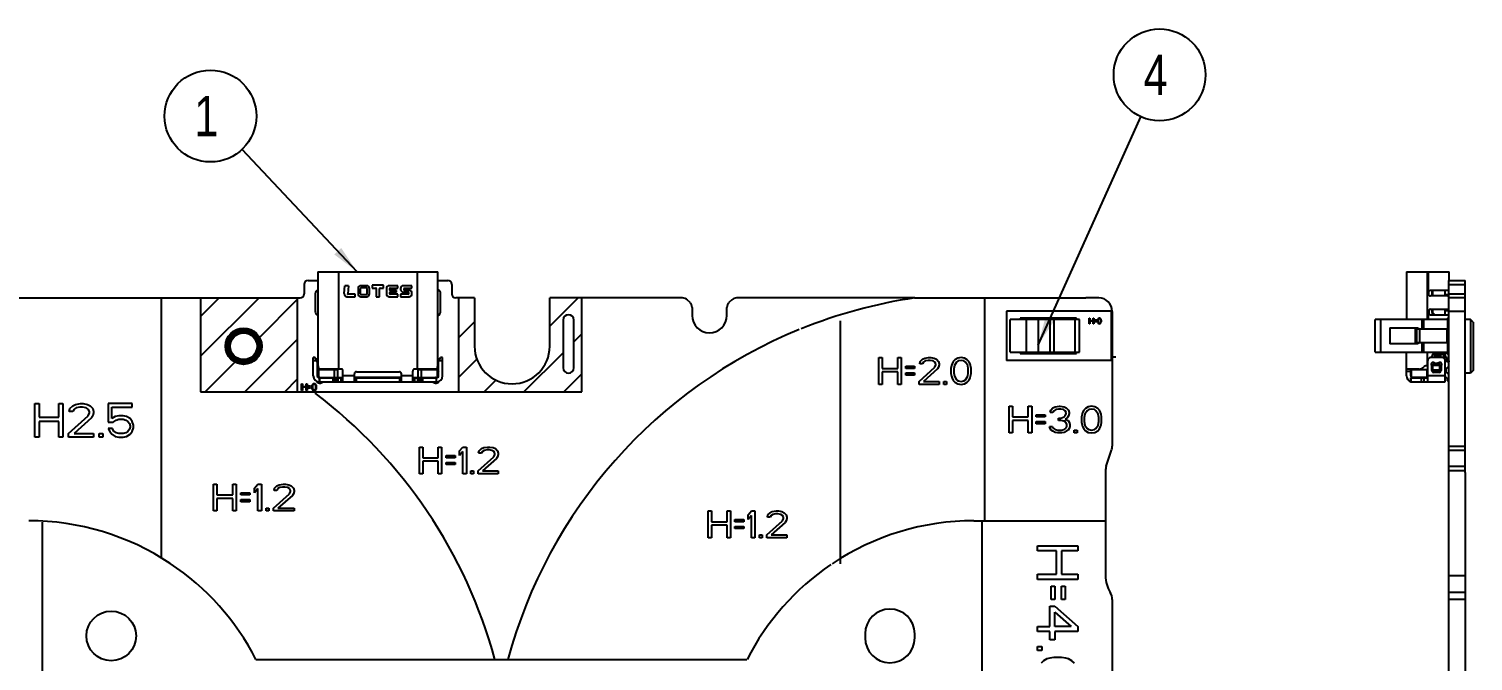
# Model space of a CAD drawing. Header units: millimetres. Extents: x 0 to 420, y 0 to 297.
# Drawn here: x 86.2 to 193.8, y 172.6 to 219.7 of the extents above; entities that cross this region are included whole.
import ezdxf

# ---------------------------------------------------------------- set-up
doc = ezdxf.new("R2010")
doc.units = ezdxf.units.MM
doc.header["$LTSCALE"] = 23.1
doc.layers.get('0').update_dxf_attribs({"linetype": 'CONTINUOUS'})
doc.layers.add('ASSEM_MEM', color=7, linetype='CONTINUOUS')
doc.layers.add('DETAIL', color=7, linetype='CONTINUOUS')
doc.styles.get("Standard").update_dxf_attribs({"font": 'txt', "width": 0.8})
doc.dimstyles.get("Standard").update_dxf_attribs({"dimtxt": 3, "dimasz": 2.1, "dimexe": 2, "dimexo": 1, "dimtad": 1, "dimzin": 0, "dimdsep": 46, "dimtxsty": 'STANDARD', "dimblk": '_FILLED', "dimblk1": '_FILLED', "dimblk2": '_FILLED', "dimcen": 0.09, "dimazin": 0, "dimtol": 1, "dimtp": 0.01, "dimtm": 0.01, "dimtfac": 1, "dimtofl": 0, "dimtmove": 0, "dimatfit": 3, "dimldrblk": '_FILLED', "dimfxl": 1, "dimtolj": 1, "dimtzin": 0, "dimarcsym": 0})

# ---------------------------------------------------------------- blocks, each defined once
blk = doc.blocks.new('_FILLED')
at = {"color": 0, "linetype": 'BYBLOCK'}
blk.add_solid([(0, 0), (-1, 0.167), (-1, -0.167)], dxfattribs=at)
blk = doc.blocks.new('BALLOON_BL6', base_point=(170.47, 216.26))
at = {"layer": 'DETAIL', "color": 2, "linetype": 'CONTINUOUS'}
blk.add_circle((170.47, 216.26), 3.42, dxfattribs=at)
at = {"layer": 'DETAIL', "color": 2, "linetype": 'CONTINUOUS', "insert": (169.27, 217.76), "char_height": 3, "width": 2.4, "attachment_point": 1, "line_spacing_factor": 0.9}
blk.add_mtext('4', dxfattribs=at)
blk = doc.blocks.new('BALLOON_BL7', base_point=(99.77, 213.19))
at = {"color": 2, "linetype": 'CONTINUOUS'}
blk.add_circle((99.77, 213.19), 3.42, dxfattribs=at)
at = {"color": 2, "linetype": 'CONTINUOUS', "insert": (98.57, 214.69), "char_height": 3, "width": 2.4, "attachment_point": 1, "line_spacing_factor": 0.9}
blk.add_mtext('1', dxfattribs=at)

msp = doc.modelspace()

# ---------------------------------------------------------------- linework, layer by layer
at = {"layer": 'ASSEM_MEM', "color": 7, "linetype": 'CONTINUOUS'}
for p, q in [((107.77, 201.59), (107.77, 194.59)), ((107.77, 201.59), (116.71, 201.59)), ((116.71, 194.59), (116.71, 201.59)), ((188.87, 201.59), (188.87, 198.04)), ((188.87, 201.59), (192.03, 201.59)), ((192.03, 200.94), (192.03, 201.59)), ((106.74, 200.64), (106.74, 199.94)), ((107.04, 200.94), (107.77, 200.94)), ((109.73, 199.96), (109.78, 200.55)), ((110.04, 200.55), (109.78, 200.55)), ((110.04, 200.55), (109.99, 199.94)), ((110.76, 200.34), (110.76, 199.94)), ((110.93, 200.34), (110.93, 199.94)), ((111.41, 200.55), (110.97, 200.55)), ((111.41, 200.39), (110.97, 200.39)), ((111.45, 199.94), (111.45, 200.34)), ((111.61, 199.94), (111.61, 200.34)), ((111.82, 200.58), (111.82, 200.37)), ((112.67, 200.58), (111.82, 200.58)), ((111.82, 200.37), (112.09, 200.37)), ((112.12, 200.34), (112.12, 199.73)), ((112.37, 199.73), (112.37, 200.34)), ((112.4, 200.37), (112.67, 200.37)), ((112.67, 200.37), (112.67, 200.58)), ((112.88, 200.34), (112.88, 199.94)), ((113.72, 200.55), (113.08, 200.55)), ((113.13, 200.23), (113.13, 200.34)), ((113.16, 200.37), (113.72, 200.37)), ((113.62, 200.2), (113.16, 200.2)), ((113.62, 200.08), (113.62, 200.2)), ((113.72, 200.37), (113.72, 200.55)), ((113.93, 200.34), (113.93, 200.28)), ((114.78, 200.55), (114.14, 200.55)), ((114.19, 200.23), (114.19, 200.34)), ((114.21, 200.37), (114.78, 200.37)), ((114.57, 200.2), (114.21, 200.2)), ((114.78, 200.37), (114.78, 200.55)), ((116.71, 200.94), (117.44, 200.94)), ((117.74, 200.64), (117.74, 199.94)), ((190.53, 199.83), (190.53, 200.15)), ((192.02, 200.19), (190.65, 200.19)), ((190.78, 199.79), (190.78, 200.19)), ((190.8, 200.19), (190.8, 199.79)), ((191.73, 199.79), (191.73, 200.19)), ((192.02, 121.04), (192.02, 200.94)), ((192.02, 200.94), (193.22, 200.94)), ((193.22, 186.64), (193.22, 200.94)), ((106.24, 199.64), (106.44, 199.64)), ((107.57, 199.94), (107.57, 198.64)), ((109.94, 199.73), (110.56, 199.73)), ((110.56, 199.91), (110.01, 199.91)), ((110.56, 199.73), (110.56, 199.91)), ((110.97, 199.89), (111.41, 199.89)), ((110.97, 199.73), (111.41, 199.73)), ((112.12, 199.73), (112.37, 199.73)), ((113.08, 199.73), (113.72, 199.73)), ((113.13, 199.94), (113.13, 200.05)), ((113.16, 200.08), (113.62, 200.08)), ((113.72, 199.91), (113.16, 199.91)), ((113.72, 199.73), (113.72, 199.91)), ((113.93, 199.91), (113.93, 199.73)), ((114.5, 199.91), (113.93, 199.91)), ((113.93, 199.73), (114.57, 199.73)), ((114.14, 200.08), (114.5, 200.08)), ((114.52, 200.05), (114.52, 199.94)), ((114.78, 199.94), (114.78, 200)), ((116.91, 198.64), (116.91, 199.94)), ((118.24, 199.64), (118.04, 199.64)), ((134.94, 199.64), (127.44, 199.64)), ((135.5, 199.29), (135.29, 199.5)), ((138.6, 199.5), (138.39, 199.29)), ((152.22, 199.64), (138.95, 199.64)), ((165.94, 199.64), (164.97, 199.64)), ((191.84, 199.79), (190.65, 199.79)), ((193.22, 199.64), (192.02, 199.64)), ((135.64, 198.93), (135.64, 198.34)), ((138.24, 198.34), (138.24, 198.93)), ((159.34, 195.59), (159.34, 198.04)), ((164.49, 198.04), (159.34, 198.04)), ((160.34, 198.04), (160.34, 198.14)), ((164.24, 198.14), (160.34, 198.14)), ((164.24, 198.14), (164.24, 198.04)), ((164.49, 195.59), (164.49, 198.04)), ((166.94, 198.64), (166.94, 188.6)), ((186.52, 195.59), (186.52, 198.04)), ((191.92, 198.04), (186.52, 198.04)), ((189.99, 198.04), (189.99, 197.32)), ((190.15, 197.32), (190.15, 198.04)), ((190.5, 198.46), (190.5, 198.72)), ((190.53, 198.75), (190.53, 198.43)), ((190.65, 198.79), (191.84, 198.79)), ((190.65, 198.39), (192.02, 198.39)), ((190.78, 198.56), (190.78, 198.79)), ((190.78, 198.56), (190.8, 198.56)), ((190.8, 198.79), (190.8, 198.56)), ((190.97, 198.39), (190.8, 198.56)), ((190.93, 198.39), (190.93, 198.43)), ((191.73, 198.39), (191.73, 198.79)), ((191.92, 198.14), (191.92, 197.32)), ((192.02, 198.14), (191.92, 198.14)), ((193.62, 198.04), (193.22, 198.04)), ((193.62, 198.04), (193.62, 194.04)), ((193.82, 197.84), (193.62, 198.04)), ((187.62, 197.42), (187.62, 196.22)), ((187.62, 197.42), (189.72, 197.42)), ((189.62, 196.32), (189.62, 197.32)), ((192.02, 197.32), (189.62, 197.32)), ((189.69, 197.42), (189.69, 197.32)), ((189.72, 197.42), (189.72, 197.32)), ((193.82, 197.84), (193.82, 194.24)), ((189.72, 196.22), (187.62, 196.22)), ((189.62, 196.32), (192.02, 196.32)), ((189.69, 196.32), (189.69, 196.22)), ((189.72, 196.32), (189.72, 196.22)), ((189.99, 196.32), (189.99, 195.59)), ((190.15, 195.59), (190.15, 196.32)), ((191.92, 196.32), (191.92, 195.49)), ((107.43, 193.83), (107.43, 195.19)), ((107.58, 195.19), (107.43, 195.19)), ((107.73, 194.89), (107.58, 195.19)), ((107.73, 194.89), (107.73, 193.83)), ((107.77, 194.76), (107.73, 194.76)), ((116.76, 194.76), (116.71, 194.76)), ((116.76, 194.89), (116.91, 195.19)), ((116.76, 193.83), (116.76, 194.89)), ((117.06, 195.19), (116.91, 195.19)), ((117.06, 193.83), (117.06, 195.19)), ((159.34, 195.59), (164.49, 195.59)), ((160.34, 195.59), (160.34, 195.49)), ((160.34, 195.49), (164.24, 195.49)), ((164.24, 195.59), (164.24, 195.49)), ((186.52, 195.59), (191.92, 195.59)), ((188.87, 193.83), (188.87, 195.59)), ((190.44, 193.38), (190.44, 194.99)), ((191.54, 195.19), (190.64, 195.19)), ((190.9, 195.44), (191.53, 195.44)), ((190.91, 195.44), (190.91, 195.36)), ((190.91, 195.36), (191.41, 195.36)), ((191.18, 194.76), (190.98, 194.76)), ((191, 194.79), (191.17, 194.79)), ((191.31, 195.44), (191.31, 195.36)), ((191.41, 195.19), (191.41, 195.44)), ((191.9, 195.21), (191.41, 195.21)), ((191.61, 195.48), (191.61, 195.21)), ((191.66, 195.58), (191.74, 195.53)), ((191.74, 195.53), (191.74, 195.21)), ((191.8, 195.53), (191.74, 195.53)), ((191.74, 193.38), (191.74, 194.99)), ((191.78, 194.96), (192.02, 194.96)), ((191.9, 194.96), (191.9, 195.21)), ((192.02, 194.89), (191.9, 194.89)), ((192.02, 195.49), (191.92, 195.49)), ((107.77, 193.72), (107.77, 194.57)), ((107.82, 193.8), (107.77, 193.84)), ((107.77, 193.74), (107.82, 193.74)), ((107.82, 194.31), (107.82, 193.71)), ((107.82, 194.31), (109.25, 194.31)), ((107.82, 193.71), (109.64, 193.71)), ((107.88, 193.38), (107.88, 193.68)), ((107.88, 193.68), (109.64, 193.68)), ((107.92, 193.7), (107.9, 193.71)), ((109.49, 194.34), (107.91, 194.34)), ((107.94, 193.71), (107.93, 193.7)), ((108.07, 194.31), (108.07, 194.34)), ((108.07, 193.71), (108.07, 193.68)), ((108.1, 194.34), (108.1, 194.31)), ((108.22, 193.68), (108.22, 193.71)), ((109.25, 193.71), (109.25, 194.34)), ((109.25, 193.71), (109.25, 193.68)), ((109.48, 193.71), (109.48, 193.68)), ((109.64, 193.38), (109.64, 194.19)), ((110.49, 193.38), (110.49, 193.99)), ((113.99, 193.71), (110.49, 193.71)), ((110.49, 193.68), (113.99, 193.68)), ((110.64, 194.14), (113.84, 194.14)), ((110.75, 193.71), (110.75, 193.68)), ((110.98, 193.71), (110.98, 193.68)), ((111.25, 193.71), (111.25, 193.68)), ((111.48, 193.71), (111.48, 193.68)), ((111.75, 193.71), (111.75, 193.68)), ((111.98, 193.71), (111.98, 193.68)), ((112.25, 193.71), (112.25, 193.68)), ((112.48, 193.71), (112.48, 193.68)), ((112.75, 193.71), (112.75, 193.68)), ((112.98, 193.71), (112.98, 193.68)), ((113.25, 193.71), (113.25, 193.68)), ((113.48, 193.71), (113.48, 193.68)), ((113.75, 193.71), (113.75, 193.68)), ((113.98, 193.71), (113.98, 193.68)), ((113.99, 193.38), (113.99, 193.99)), ((114.84, 193.38), (114.84, 194.19)), ((114.84, 193.71), (116.67, 193.71)), ((114.84, 193.68), (116.61, 193.68)), ((114.98, 193.71), (114.98, 193.68)), ((116.58, 194.34), (114.99, 194.34)), ((115.24, 193.71), (115.24, 194.34)), ((115.24, 194.31), (116.67, 194.31)), ((116.26, 193.71), (116.26, 193.68)), ((116.39, 194.31), (116.39, 194.34)), ((116.41, 194.34), (116.41, 194.31)), ((116.41, 193.68), (116.41, 193.71)), ((116.56, 193.7), (116.54, 193.71)), ((116.58, 193.71), (116.57, 193.7)), ((116.61, 193.38), (116.61, 193.68)), ((116.67, 193.71), (116.67, 194.31)), ((116.71, 193.84), (116.67, 193.8)), ((116.67, 193.74), (116.71, 193.74)), ((116.71, 193.72), (116.71, 194.57)), ((189.78, 194.34), (188.87, 194.34)), ((189.17, 193.83), (189.17, 194.34)), ((189.19, 193.38), (189.19, 193.68)), ((189.19, 193.68), (190.44, 193.68)), ((189.2, 194.34), (189.2, 194.31)), ((189.2, 194.31), (189.2, 193.71)), ((189.2, 194.31), (190.44, 194.31)), ((190.44, 193.71), (189.2, 193.71)), ((190.74, 194.24), (190.74, 194.53)), ((190.83, 194.61), (190.83, 194.64)), ((190.83, 194.1), (190.83, 194.61)), ((191.29, 194.09), (190.89, 194.09)), ((191.33, 194.64), (191.33, 194.61)), ((191.33, 194.1), (191.33, 194.61)), ((191.44, 194.53), (191.44, 194.24)), ((191.74, 193.84), (191.77, 193.84)), ((191.8, 193.71), (191.74, 193.71)), ((191.77, 193.74), (191.77, 193.84)), ((191.77, 193.74), (191.86, 193.65)), ((193.62, 194.04), (193.22, 194.04)), ((193.82, 194.24), (193.62, 194.04)), ((107.88, 193.38), (116.61, 193.38)), ((189.19, 193.38), (191.74, 193.38)), ((191.9, 193.62), (191.9, 193.46)), ((192.02, 193.46), (191.9, 193.46)), ((166.5, 187.1), (166.89, 188.29)), ((166.44, 186.78), (166.44, 178.94)), ((193.22, 182.64), (193.22, 121.34)), ((166.94, 177.17), (166.94, 121.04)), ((148.53, 174.61), (148.53, 174.31)), ((152.23, 174.31), (152.23, 174.61))]:
    msp.add_line(p, q, dxfattribs=at)
at = {"layer": 'ASSEM_MEM', "color": 9, "linetype": 'CONTINUOUS'}
for p, q in [((109.32, 194.34), (109.32, 201.59)), ((115.16, 201.59), (115.16, 194.34)), ((190.42, 198.04), (190.42, 201.59)), ((190.48, 201.59), (190.48, 200.1)), ((190.78, 200.19), (190.78, 199.79)), ((192.02, 200.64), (193.22, 200.64)), ((190.47, 200.07), (190.53, 200.07)), ((191.73, 199.89), (192.02, 199.89)), ((192.02, 199.94), (193.22, 199.94)), ((160.52, 198.04), (160.52, 195.59)), ((161.42, 198.04), (161.42, 195.59)), ((162.31, 195.59), (162.31, 198.04)), ((162.59, 198.04), (162.59, 195.59)), ((164.19, 195.59), (164.19, 198.04)), ((186.91, 198.04), (186.91, 195.59)), ((190.48, 198.49), (190.48, 198.04)), ((190.78, 198.79), (190.78, 198.39)), ((192.02, 198.69), (191.73, 198.69)), ((193.22, 198.64), (192.02, 198.64)), ((189.52, 196.22), (189.52, 197.42)), ((189.83, 197.32), (189.83, 196.32)), ((191.9, 196.32), (191.9, 197.32)), ((107.43, 194.99), (107.68, 194.99)), ((116.81, 194.99), (117.06, 194.99)), ((190.42, 194.57), (190.42, 195.59)), ((190.95, 195.59), (190.95, 195.44)), ((191.27, 195.44), (191.27, 195.59)), ((192, 194.96), (192, 194.89)), ((107.73, 194.61), (107.77, 194.61)), ((107.77, 194.39), (107.83, 194.39)), ((107.82, 193.89), (107.77, 193.89)), ((107.89, 193.68), (107.89, 193.38)), ((107.92, 193.7), (107.93, 193.7)), ((108.92, 193.38), (108.92, 193.68)), ((109.02, 193.71), (109.02, 194.31)), ((109.06, 193.38), (109.06, 193.68)), ((109.15, 193.68), (109.15, 193.38)), ((109.29, 193.38), (109.29, 193.68)), ((109.49, 193.68), (109.49, 193.38)), ((110.49, 193.83), (109.64, 193.83)), ((110.64, 193.38), (110.64, 193.68)), ((113.84, 193.68), (113.84, 193.38)), ((114.84, 193.83), (113.99, 193.83)), ((114.99, 193.38), (114.99, 193.68)), ((115.2, 193.68), (115.2, 193.38)), ((115.34, 193.38), (115.34, 193.68)), ((115.43, 193.68), (115.43, 193.38)), ((115.47, 194.31), (115.47, 193.71)), ((115.57, 193.68), (115.57, 193.38)), ((116.56, 193.7), (116.57, 193.7)), ((116.6, 193.38), (116.6, 193.68)), ((116.66, 194.39), (116.71, 194.39)), ((116.71, 193.89), (116.67, 193.89)), ((116.71, 194.61), (116.76, 194.61)), ((188.87, 194.19), (189.17, 194.19)), ((189.19, 193.68), (189.19, 193.38)), ((189.97, 193.38), (189.97, 193.68)), ((190.15, 193.68), (190.15, 193.38)), ((190.4, 193.71), (190.4, 194.31)), ((191.74, 193.83), (190.44, 193.83)), ((191.33, 194.6), (190.83, 194.6)), ((190.83, 194.28), (191.33, 194.28)), ((191.33, 194.2), (190.83, 194.2)), ((192.02, 188.6), (193.22, 188.6)), ((192.02, 188.29), (193.22, 188.29)), ((192.02, 187.1), (193.22, 187.1)), ((192.02, 186.78), (193.22, 186.78)), ((193.22, 178.94), (192.02, 178.94)), ((193.22, 177.69), (192.02, 177.69)), ((193.22, 177.17), (192.02, 177.17))]:
    msp.add_line(p, q, dxfattribs=at)
at = {"layer": 'ASSEM_MEM', "color": 4, "linetype": 'CONTINUOUS'}
for p, q in [((66.76, 199.64), (106.24, 199.64)), ((96.12, 180.27), (96.12, 199.64)), ((99.04, 199.64), (99.04, 192.64)), ((106.24, 199.64), (106.24, 192.64)), ((118.24, 199.64), (118.24, 192.64)), ((119.44, 199.64), (118.24, 199.64)), ((119.44, 199.64), (119.44, 196.04)), ((125.04, 196.04), (125.04, 199.64)), ((127.44, 199.64), (125.04, 199.64)), ((127.44, 192.64), (127.44, 199.64)), ((152.22, 199.64), (164.97, 199.64)), ((157.45, 183.02), (157.45, 199.64)), ((126.04, 197.99), (126.04, 194.44)), ((126.84, 194.44), (126.84, 197.99)), ((159.07, 198.65), (159.07, 194.99)), ((166.87, 198.65), (159.07, 198.65)), ((160.07, 198.14), (160.07, 198.04)), ((160.34, 198.14), (160.07, 198.14)), ((164.27, 198.14), (164.24, 198.14)), ((164.27, 198.04), (164.27, 198.14)), ((166.87, 198.65), (166.87, 194.99)), ((146.68, 197.93), (146.68, 179.84)), ((149.56, 193.2), (149.56, 195.2)), ((149.56, 195.2), (149.81, 195.2)), ((149.81, 195.2), (149.81, 194.39)), ((150.97, 194.39), (150.97, 195.2)), ((150.97, 195.2), (151.22, 195.2)), ((151.22, 195.2), (151.22, 193.2)), ((152.6, 194.73), (152.64, 194.9)), ((152.81, 194.73), (152.6, 194.73)), ((152.64, 194.9), (152.81, 195.07)), ((152.81, 195.07), (152.97, 195.16)), ((152.89, 194.86), (152.81, 194.73)), ((153.01, 194.95), (152.89, 194.86)), ((152.97, 195.16), (153.26, 195.2)), ((153.22, 194.99), (153.01, 194.95)), ((153.39, 194.99), (153.22, 194.99)), ((153.26, 195.2), (153.43, 195.2)), ((153.6, 194.95), (153.39, 194.99)), ((153.43, 195.2), (153.68, 195.16)), ((153.72, 194.86), (153.6, 194.95)), ((153.68, 195.16), (153.85, 195.07)), ((153.81, 194.73), (153.72, 194.86)), ((153.81, 194.65), (153.81, 194.73)), ((153.85, 195.07), (154.01, 194.9)), ((154.01, 194.9), (154.06, 194.73)), ((154.06, 194.73), (154.06, 194.65)), ((155.01, 194.73), (154.97, 194.61)), ((155.1, 194.9), (155.01, 194.73)), ((155.22, 195.03), (155.1, 194.9)), ((155.35, 194.86), (155.18, 194.61)), ((155.43, 195.16), (155.22, 195.03)), ((155.47, 194.95), (155.35, 194.86)), ((155.68, 195.2), (155.43, 195.16)), ((155.68, 194.99), (155.47, 194.95)), ((155.93, 195.16), (155.68, 195.2)), ((155.89, 194.95), (155.68, 194.99)), ((156.01, 194.86), (155.89, 194.95)), ((156.14, 195.03), (155.93, 195.16)), ((156.18, 194.61), (156.01, 194.86)), ((156.26, 194.9), (156.14, 195.03)), ((156.35, 194.73), (156.26, 194.9)), ((156.39, 194.61), (156.35, 194.73)), ((166.87, 194.99), (159.07, 194.99)), ((160.07, 195.59), (160.07, 195.49)), ((160.07, 195.49), (160.34, 195.49)), ((164.24, 195.49), (164.27, 195.49)), ((164.27, 195.49), (164.27, 195.59)), ((166.94, 195.24), (167.2, 195.24)), ((149.81, 194.39), (150.97, 194.39)), ((149.81, 194.14), (149.81, 193.2)), ((150.97, 194.14), (149.81, 194.14)), ((150.97, 193.2), (150.97, 194.14)), ((151.56, 194.39), (151.56, 194.56)), ((151.56, 194.56), (152.22, 194.56)), ((152.22, 194.39), (151.56, 194.39)), ((151.56, 193.88), (151.56, 194.05)), ((151.56, 194.05), (152.22, 194.05)), ((152.22, 193.88), (151.56, 193.88)), ((152.22, 194.56), (152.22, 194.39)), ((152.22, 194.05), (152.22, 193.88)), ((152.56, 193.41), (153.72, 194.48)), ((153.93, 194.35), (152.89, 193.41)), ((153.72, 194.48), (153.81, 194.65)), ((154.01, 194.48), (153.93, 194.35)), ((154.06, 194.65), (154.01, 194.48)), ((154.97, 194.61), (154.93, 194.39)), ((154.93, 194.39), (154.93, 194.01)), ((154.93, 194.01), (154.97, 193.8)), ((154.97, 193.8), (155.01, 193.67)), ((155.01, 193.67), (155.1, 193.5)), ((155.18, 194.61), (155.14, 194.35)), ((155.14, 194.35), (155.14, 194.05)), ((155.14, 194.05), (155.18, 193.8)), ((155.18, 193.8), (155.35, 193.54)), ((156.01, 193.54), (156.18, 193.8)), ((156.22, 194.35), (156.18, 194.61)), ((156.18, 193.8), (156.22, 194.05)), ((156.22, 194.05), (156.22, 194.35)), ((156.26, 193.5), (156.35, 193.67)), ((156.35, 193.67), (156.39, 193.8)), ((156.43, 194.39), (156.39, 194.61)), ((156.39, 193.8), (156.43, 194.01)), ((156.43, 194.01), (156.43, 194.39)), ((99.04, 192.64), (127.44, 192.64)), ((106.56, 192.74), (106.56, 193.24)), ((106.56, 193.24), (106.62, 193.24)), ((106.62, 192.74), (106.56, 192.74)), ((106.62, 193.24), (106.62, 193.04)), ((106.62, 193.04), (106.91, 193.04)), ((106.62, 192.98), (106.62, 192.74)), ((106.91, 192.98), (106.62, 192.98)), ((106.91, 193.04), (106.91, 193.24)), ((106.91, 193.24), (106.97, 193.24)), ((106.91, 192.74), (106.91, 192.98)), ((106.97, 192.74), (106.91, 192.74)), ((106.97, 193.24), (106.97, 192.74)), ((107.06, 193.04), (107.06, 193.09)), ((107.06, 193.09), (107.22, 193.09)), ((107.22, 193.04), (107.06, 193.04)), ((107.06, 192.92), (107.06, 192.96)), ((107.06, 192.96), (107.22, 192.96)), ((107.22, 192.92), (107.06, 192.92)), ((107.22, 193.09), (107.22, 193.04)), ((107.22, 192.96), (107.22, 192.92)), ((107.32, 193.1), (107.31, 193.04)), ((107.31, 193.04), (107.31, 192.95)), ((107.31, 192.95), (107.32, 192.89)), ((107.33, 193.13), (107.32, 193.1)), ((107.32, 192.89), (107.33, 192.86)), ((107.35, 193.17), (107.33, 193.13)), ((107.33, 192.86), (107.35, 192.82)), ((107.38, 193.2), (107.35, 193.17)), ((107.35, 192.82), (107.38, 192.79)), ((107.37, 193.1), (107.36, 193.03)), ((107.36, 193.03), (107.36, 192.96)), ((107.36, 192.96), (107.37, 192.89)), ((107.41, 193.16), (107.37, 193.1)), ((107.37, 192.89), (107.41, 192.83)), ((107.43, 193.23), (107.38, 193.2)), ((107.38, 192.79), (107.43, 192.76)), ((107.44, 193.18), (107.41, 193.16)), ((107.41, 192.83), (107.44, 192.81)), ((107.49, 193.24), (107.43, 193.23)), ((107.43, 192.76), (107.49, 192.74)), ((107.49, 193.19), (107.44, 193.18)), ((107.44, 192.81), (107.49, 192.8)), ((107.56, 193.23), (107.49, 193.24)), ((107.54, 193.18), (107.49, 193.19)), ((107.49, 192.8), (107.54, 192.81)), ((107.49, 192.74), (107.56, 192.76)), ((107.58, 193.16), (107.54, 193.18)), ((107.54, 192.81), (107.58, 192.83)), ((107.61, 193.2), (107.56, 193.23)), ((107.56, 192.76), (107.61, 192.79)), ((107.62, 193.1), (107.58, 193.16)), ((107.58, 192.83), (107.62, 192.89)), ((107.64, 193.17), (107.61, 193.2)), ((107.61, 192.79), (107.64, 192.82)), ((107.63, 193.03), (107.62, 193.1)), ((107.62, 192.89), (107.63, 192.96)), ((107.63, 192.96), (107.63, 193.03)), ((107.66, 193.13), (107.64, 193.17)), ((107.64, 192.82), (107.66, 192.86)), ((107.67, 193.1), (107.66, 193.13)), ((107.66, 192.86), (107.67, 192.89)), ((107.68, 193.04), (107.67, 193.1)), ((107.67, 192.89), (107.68, 192.95)), ((107.68, 192.95), (107.68, 193.04)), ((149.81, 193.2), (149.56, 193.2)), ((151.22, 193.2), (150.97, 193.2)), ((152.56, 193.2), (152.56, 193.41)), ((154.06, 193.2), (152.56, 193.2)), ((152.89, 193.41), (154.06, 193.41)), ((154.06, 193.41), (154.06, 193.2)), ((154.39, 193.2), (154.39, 193.41)), ((154.39, 193.41), (154.6, 193.41)), ((154.6, 193.2), (154.39, 193.2)), ((154.6, 193.41), (154.6, 193.2)), ((155.1, 193.5), (155.22, 193.37)), ((155.22, 193.37), (155.43, 193.24)), ((155.35, 193.54), (155.47, 193.46)), ((155.43, 193.24), (155.68, 193.2)), ((155.47, 193.46), (155.68, 193.41)), ((155.68, 193.41), (155.89, 193.46)), ((155.68, 193.2), (155.93, 193.24)), ((155.89, 193.46), (156.01, 193.54)), ((155.93, 193.24), (156.14, 193.37)), ((156.14, 193.37), (156.26, 193.5)), ((86.69, 189.27), (86.69, 191.77)), ((86.69, 191.77), (87.01, 191.77)), ((87.01, 191.77), (87.01, 190.76)), ((88.47, 190.76), (88.47, 191.77)), ((88.47, 191.77), (88.78, 191.77)), ((88.78, 191.77), (88.78, 189.27)), ((89.3, 191.39), (89.51, 191.61)), ((89.51, 191.61), (89.72, 191.71)), ((89.72, 191.71), (90.08, 191.77)), ((90.03, 191.5), (89.77, 191.45)), ((90.24, 191.5), (90.03, 191.5)), ((90.08, 191.77), (90.29, 191.77)), ((90.5, 191.45), (90.24, 191.5)), ((90.29, 191.77), (90.6, 191.71)), ((90.6, 191.71), (90.81, 191.61)), ((90.81, 191.61), (91.02, 191.39)), ((92.16, 191.77), (92.16, 190.38)), ((93.93, 191.77), (92.16, 191.77)), ((92.42, 190.65), (92.42, 191.5)), ((92.42, 191.5), (93.93, 191.5)), ((93.93, 191.5), (93.93, 191.77)), ((159.27, 191.58), (159.52, 191.58)), ((159.27, 189.58), (159.27, 191.58)), ((159.52, 191.58), (159.52, 190.77)), ((160.69, 191.58), (160.94, 191.58)), ((160.69, 190.77), (160.69, 191.58)), ((160.94, 191.58), (160.94, 189.58)), ((162.52, 191.45), (162.69, 191.53)), ((162.69, 191.53), (162.98, 191.58)), ((162.98, 191.58), (163.07, 191.58)), ((163.07, 191.58), (163.36, 191.53)), ((163.36, 191.53), (163.52, 191.45)), ((165.15, 191.53), (164.94, 191.41)), ((165.4, 191.58), (165.15, 191.53)), ((165.65, 191.53), (165.4, 191.58)), ((165.86, 191.41), (165.65, 191.53)), ((87.01, 190.76), (88.47, 190.76)), ((87.01, 190.44), (87.01, 189.27)), ((88.47, 190.44), (87.01, 190.44)), ((88.47, 189.27), (88.47, 190.44)), ((89.19, 189.53), (90.65, 190.86)), ((89.25, 191.18), (89.3, 191.39)), ((89.51, 191.18), (89.25, 191.18)), ((89.61, 191.34), (89.51, 191.18)), ((89.77, 191.45), (89.61, 191.34)), ((90.91, 190.7), (89.61, 189.53)), ((90.65, 191.34), (90.5, 191.45)), ((90.76, 191.18), (90.65, 191.34)), ((90.65, 190.86), (90.76, 191.07)), ((90.76, 191.07), (90.76, 191.18)), ((91.02, 190.86), (90.91, 190.7)), ((91.02, 191.39), (91.07, 191.18)), ((91.07, 191.07), (91.02, 190.86)), ((91.07, 191.18), (91.07, 191.07)), ((92.68, 190.81), (92.42, 190.65)), ((92.53, 190.38), (92.74, 190.54)), ((92.94, 190.86), (92.68, 190.81)), ((92.74, 190.54), (92.94, 190.6)), ((93.26, 190.86), (92.94, 190.86)), ((92.94, 190.6), (93.26, 190.6)), ((93.52, 190.81), (93.26, 190.86)), ((93.26, 190.6), (93.47, 190.54)), ((93.47, 190.54), (93.62, 190.44)), ((93.78, 190.65), (93.52, 190.81)), ((93.62, 190.44), (93.73, 190.28)), ((93.93, 190.44), (93.78, 190.65)), ((94.04, 190.17), (93.93, 190.44)), ((159.52, 190.77), (160.69, 190.77)), ((160.69, 190.51), (159.52, 190.51)), ((159.52, 190.51), (159.52, 189.58)), ((160.69, 189.58), (160.69, 190.51)), ((161.27, 190.94), (161.94, 190.94)), ((161.27, 190.77), (161.27, 190.94)), ((161.94, 190.77), (161.27, 190.77)), ((161.27, 190.43), (161.94, 190.43)), ((161.27, 190.26), (161.27, 190.43)), ((161.94, 190.94), (161.94, 190.77)), ((161.94, 190.43), (161.94, 190.26)), ((162.32, 191.11), (162.36, 191.28)), ((162.52, 191.11), (162.32, 191.11)), ((162.36, 191.28), (162.52, 191.45)), ((162.61, 191.24), (162.52, 191.11)), ((162.73, 191.32), (162.61, 191.24)), ((162.94, 191.36), (162.73, 191.32)), ((163.11, 191.36), (162.94, 191.36)), ((162.94, 190.68), (163.11, 190.68)), ((162.94, 190.51), (162.94, 190.68)), ((163.11, 190.51), (162.94, 190.51)), ((163.32, 191.32), (163.11, 191.36)), ((163.11, 190.68), (163.36, 190.77)), ((163.36, 190.47), (163.11, 190.51)), ((163.44, 191.24), (163.32, 191.32)), ((163.36, 190.77), (163.44, 190.85)), ((163.48, 190.39), (163.36, 190.47)), ((163.52, 191.11), (163.44, 191.24)), ((163.44, 190.85), (163.52, 191.02)), ((163.61, 190.73), (163.44, 190.6)), ((163.44, 190.6), (163.65, 190.51)), ((163.52, 191.45), (163.69, 191.28)), ((163.52, 191.02), (163.52, 191.11)), ((163.69, 190.85), (163.61, 190.73)), ((163.65, 190.51), (163.73, 190.39)), ((163.69, 191.28), (163.73, 191.11)), ((163.73, 191.02), (163.69, 190.85)), ((163.73, 191.11), (163.73, 191.02)), ((164.69, 190.98), (164.65, 190.77)), ((164.65, 190.77), (164.65, 190.39)), ((164.73, 191.11), (164.69, 190.98)), ((164.82, 191.28), (164.73, 191.11)), ((164.94, 191.41), (164.82, 191.28)), ((164.9, 190.98), (164.86, 190.73)), ((164.86, 190.73), (164.86, 190.43)), ((164.86, 190.43), (164.9, 190.17)), ((165.07, 191.24), (164.9, 190.98)), ((165.19, 191.32), (165.07, 191.24)), ((165.4, 191.36), (165.19, 191.32)), ((165.61, 191.32), (165.4, 191.36)), ((165.73, 191.24), (165.61, 191.32)), ((165.9, 190.98), (165.73, 191.24)), ((165.98, 191.28), (165.86, 191.41)), ((165.94, 190.73), (165.9, 190.98)), ((165.9, 190.17), (165.94, 190.43)), ((165.94, 190.43), (165.94, 190.73)), ((166.07, 191.11), (165.98, 191.28)), ((166.11, 190.98), (166.07, 191.11)), ((166.15, 190.77), (166.11, 190.98)), ((166.15, 190.39), (166.15, 190.77)), ((89.19, 189.27), (89.19, 189.53)), ((89.61, 189.53), (91.07, 189.53)), ((91.07, 189.53), (91.07, 189.27)), ((91.49, 189.27), (91.49, 189.53)), ((91.49, 189.53), (91.75, 189.53)), ((91.75, 189.53), (91.75, 189.27)), ((92.16, 190.38), (92.53, 190.38)), ((92.16, 189.9), (92.27, 189.69)), ((92.48, 189.9), (92.16, 189.9)), ((92.27, 189.69), (92.42, 189.48)), ((92.42, 189.48), (92.68, 189.32)), ((92.58, 189.69), (92.48, 189.9)), ((92.74, 189.59), (92.58, 189.69)), ((92.94, 189.53), (92.74, 189.59)), ((93.26, 189.53), (92.94, 189.53)), ((93.47, 189.59), (93.26, 189.53)), ((93.62, 189.69), (93.47, 189.59)), ((93.52, 189.32), (93.78, 189.48)), ((93.73, 189.85), (93.62, 189.69)), ((93.73, 190.28), (93.78, 190.12)), ((93.78, 190.01), (93.73, 189.85)), ((93.78, 190.12), (93.78, 190.01)), ((93.78, 189.48), (93.93, 189.69)), ((93.93, 189.69), (94.04, 189.96)), ((94.04, 189.96), (94.04, 190.17)), ((159.52, 189.58), (159.27, 189.58)), ((160.94, 189.58), (160.69, 189.58)), ((161.94, 190.26), (161.27, 190.26)), ((162.27, 190.05), (162.48, 190.05)), ((162.32, 189.92), (162.27, 190.05)), ((162.4, 189.79), (162.32, 189.92)), ((162.52, 189.71), (162.4, 189.79)), ((162.48, 190.05), (162.52, 189.96)), ((162.52, 189.96), (162.61, 189.88)), ((162.69, 189.62), (162.52, 189.71)), ((162.61, 189.88), (162.69, 189.83)), ((162.69, 189.83), (162.9, 189.79)), ((162.86, 189.58), (162.69, 189.62)), ((163.19, 189.58), (162.86, 189.58)), ((162.9, 189.79), (163.15, 189.79)), ((163.15, 189.79), (163.36, 189.83)), ((163.36, 189.62), (163.19, 189.58)), ((163.36, 189.83), (163.44, 189.88)), ((163.52, 189.71), (163.36, 189.62)), ((163.44, 189.88), (163.52, 189.96)), ((163.57, 190.22), (163.48, 190.39)), ((163.52, 189.96), (163.57, 190.05)), ((163.65, 189.79), (163.52, 189.71)), ((163.57, 190.05), (163.57, 190.22)), ((163.73, 189.92), (163.65, 189.79)), ((163.73, 190.39), (163.77, 190.22)), ((163.77, 190.05), (163.73, 189.92)), ((163.77, 190.22), (163.77, 190.05)), ((164.11, 189.79), (164.32, 189.79)), ((164.11, 189.58), (164.11, 189.79)), ((164.32, 189.58), (164.11, 189.58)), ((164.32, 189.79), (164.32, 189.58)), ((164.65, 190.39), (164.69, 190.17)), ((164.69, 190.17), (164.73, 190.05)), ((164.73, 190.05), (164.82, 189.88)), ((164.82, 189.88), (164.94, 189.75)), ((164.9, 190.17), (165.07, 189.92)), ((164.94, 189.75), (165.15, 189.62)), ((165.07, 189.92), (165.19, 189.83)), ((165.15, 189.62), (165.4, 189.58)), ((165.19, 189.83), (165.4, 189.79)), ((165.4, 189.79), (165.61, 189.83)), ((165.4, 189.58), (165.65, 189.62)), ((165.61, 189.83), (165.73, 189.92)), ((165.65, 189.62), (165.86, 189.75)), ((165.73, 189.92), (165.9, 190.17)), ((165.86, 189.75), (165.98, 189.88)), ((165.98, 189.88), (166.07, 190.05)), ((166.07, 190.05), (166.11, 190.17)), ((166.11, 190.17), (166.15, 190.39)), ((87.01, 189.27), (86.69, 189.27)), ((88.78, 189.27), (88.47, 189.27)), ((91.07, 189.27), (89.19, 189.27)), ((91.75, 189.27), (91.49, 189.27)), ((92.68, 189.32), (92.94, 189.27)), ((92.94, 189.27), (93.26, 189.27)), ((93.26, 189.27), (93.52, 189.32)), ((193.22, 186.64), (193.22, 182.64)), ((99.99, 183.77), (99.99, 185.77)), ((99.99, 185.77), (100.24, 185.77)), ((100.24, 185.77), (100.24, 184.96)), ((101.44, 184.96), (101.44, 185.77)), ((101.44, 185.77), (101.69, 185.77)), ((101.69, 185.77), (101.69, 183.77)), ((102.03, 184.96), (102.03, 185.13)), ((102.03, 185.13), (102.71, 185.13)), ((102.71, 185.13), (102.71, 184.96)), ((103.06, 185.47), (103.31, 185.77)), ((103.06, 185.13), (103.06, 185.47)), ((103.31, 185.43), (103.06, 185.13)), ((103.31, 185.77), (103.57, 185.77)), ((103.31, 183.77), (103.31, 185.43)), ((103.57, 185.77), (103.57, 183.77)), ((104.46, 183.98), (105.66, 185.04)), ((104.51, 185.3), (104.55, 185.47)), ((104.72, 185.3), (104.51, 185.3)), ((104.55, 185.47), (104.72, 185.64)), ((104.72, 185.64), (104.89, 185.72)), ((104.8, 185.43), (104.72, 185.3)), ((104.93, 185.51), (104.8, 185.43)), ((104.89, 185.72), (105.19, 185.77)), ((105.14, 185.55), (104.93, 185.51)), ((105.32, 185.55), (105.14, 185.55)), ((105.19, 185.77), (105.36, 185.77)), ((105.53, 185.51), (105.32, 185.55)), ((105.36, 185.77), (105.61, 185.72)), ((105.66, 185.43), (105.53, 185.51)), ((105.61, 185.72), (105.78, 185.64)), ((105.74, 185.3), (105.66, 185.43)), ((105.66, 185.04), (105.74, 185.21)), ((105.74, 185.21), (105.74, 185.3)), ((105.78, 185.64), (105.95, 185.47)), ((105.95, 185.04), (105.87, 184.91)), ((105.95, 185.47), (106, 185.3)), ((106, 185.21), (105.95, 185.04)), ((106, 185.3), (106, 185.21)), ((100.24, 184.96), (101.44, 184.96)), ((100.24, 184.7), (100.24, 183.77)), ((101.44, 184.7), (100.24, 184.7)), ((101.44, 183.77), (101.44, 184.7)), ((102.71, 184.96), (102.03, 184.96)), ((102.03, 184.45), (102.03, 184.62)), ((102.03, 184.62), (102.71, 184.62)), ((102.71, 184.45), (102.03, 184.45)), ((102.71, 184.62), (102.71, 184.45)), ((103.91, 183.77), (103.91, 183.98)), ((103.91, 183.98), (104.12, 183.98)), ((104.12, 183.98), (104.12, 183.77)), ((104.46, 183.77), (104.46, 183.98)), ((105.87, 184.91), (104.8, 183.98)), ((104.8, 183.98), (106, 183.98)), ((106, 183.98), (106, 183.77)), ((87.24, 182.94), (87.24, 128.94)), ((100.24, 183.77), (99.99, 183.77)), ((101.69, 183.77), (101.44, 183.77)), ((103.57, 183.77), (103.31, 183.77)), ((104.12, 183.77), (103.91, 183.77)), ((106, 183.77), (104.46, 183.77)), ((136.83, 181.77), (136.83, 183.77)), ((136.83, 183.77), (137.08, 183.77)), ((137.08, 183.77), (137.08, 182.96)), ((137.08, 182.96), (138.25, 182.96)), ((138.25, 182.96), (138.25, 183.77)), ((138.25, 183.77), (138.5, 183.77)), ((138.5, 183.77), (138.5, 181.77)), ((138.83, 182.96), (138.83, 183.13)), ((138.83, 183.13), (139.5, 183.13)), ((139.5, 182.96), (138.83, 182.96)), ((139.5, 183.13), (139.5, 182.96)), ((139.83, 183.47), (140.08, 183.77)), ((139.83, 183.13), (139.83, 183.47)), ((140.08, 183.43), (139.83, 183.13)), ((140.08, 183.77), (140.33, 183.77)), ((140.08, 181.77), (140.08, 183.43)), ((140.33, 183.77), (140.33, 181.77)), ((141.21, 181.98), (142.37, 183.04)), ((141.25, 183.3), (141.29, 183.47)), ((141.46, 183.3), (141.25, 183.3)), ((141.29, 183.47), (141.46, 183.64)), ((141.46, 183.64), (141.62, 183.72)), ((141.54, 183.43), (141.46, 183.3)), ((141.66, 183.51), (141.54, 183.43)), ((142.58, 182.91), (141.54, 181.98)), ((141.62, 183.72), (141.91, 183.77)), ((141.87, 183.55), (141.66, 183.51)), ((142.04, 183.55), (141.87, 183.55)), ((141.91, 183.77), (142.08, 183.77)), ((142.25, 183.51), (142.04, 183.55)), ((142.08, 183.77), (142.33, 183.72)), ((142.37, 183.43), (142.25, 183.51)), ((142.33, 183.72), (142.5, 183.64)), ((142.46, 183.3), (142.37, 183.43)), ((142.37, 183.04), (142.46, 183.21)), ((142.46, 183.21), (142.46, 183.3)), ((142.5, 183.64), (142.66, 183.47)), ((142.66, 183.04), (142.58, 182.91)), ((142.66, 183.47), (142.71, 183.3)), ((142.71, 183.21), (142.66, 183.04)), ((142.71, 183.3), (142.71, 183.21)), ((156.64, 183.04), (166.44, 183.04)), ((157.24, 165.94), (157.24, 182.94)), ((137.08, 182.7), (137.08, 181.77)), ((138.25, 182.7), (137.08, 182.7)), ((138.25, 181.77), (138.25, 182.7)), ((138.83, 182.45), (138.83, 182.62)), ((138.83, 182.62), (139.5, 182.62)), ((139.5, 182.45), (138.83, 182.45)), ((139.5, 182.62), (139.5, 182.45)), ((140.66, 181.77), (140.66, 181.98)), ((140.66, 181.98), (140.87, 181.98)), ((140.87, 181.98), (140.87, 181.77)), ((141.21, 181.77), (141.21, 181.98)), ((141.54, 181.98), (142.71, 181.98)), ((142.71, 181.98), (142.71, 181.77)), ((137.08, 181.77), (136.83, 181.77)), ((138.5, 181.77), (138.25, 181.77)), ((140.33, 181.77), (140.08, 181.77)), ((140.87, 181.77), (140.66, 181.77)), ((142.71, 181.77), (141.21, 181.77)), ((161.38, 181.17), (164.38, 181.17)), ((161.38, 180.8), (161.38, 181.17)), ((162.79, 180.8), (161.38, 180.8)), ((162.79, 179.05), (162.79, 180.8)), ((164.38, 180.8), (163.17, 180.8)), ((163.17, 180.8), (163.17, 179.05)), ((164.38, 181.17), (164.38, 180.8)), ((161.38, 179.05), (162.79, 179.05)), ((161.38, 178.67), (161.38, 179.05)), ((164.38, 178.67), (161.38, 178.67)), ((163.17, 179.05), (164.38, 179.05)), ((164.38, 179.05), (164.38, 178.67)), ((162.4, 178.17), (162.66, 178.17)), ((162.4, 177.17), (162.4, 178.17)), ((162.66, 178.17), (162.66, 177.17)), ((163.17, 178.17), (163.43, 178.17)), ((163.17, 177.17), (163.17, 178.17)), ((163.43, 178.17), (163.43, 177.17)), ((162.28, 176.67), (162.66, 176.67)), ((162.28, 175.17), (162.28, 176.67)), ((162.66, 177.17), (162.4, 177.17)), ((162.66, 176.67), (164.38, 175.17)), ((163.43, 177.17), (163.17, 177.17)), ((162.66, 175.17), (162.66, 176.24)), ((162.66, 176.24), (163.87, 175.17)), ((161.38, 175.17), (162.28, 175.17)), ((161.38, 174.8), (161.38, 175.17)), ((162.28, 174.8), (161.38, 174.8)), ((162.28, 174.17), (162.28, 174.8)), ((163.87, 175.17), (162.66, 175.17)), ((164.38, 174.8), (162.66, 174.8)), ((162.66, 174.8), (162.66, 174.17)), ((164.38, 175.17), (164.38, 174.8)), ((161.38, 173.67), (161.7, 173.67)), ((161.38, 173.36), (161.38, 173.67)), ((161.7, 173.36), (161.38, 173.36)), ((161.7, 173.67), (161.7, 173.36)), ((162.66, 174.17), (162.28, 174.17)), ((103.15, 172.7), (139.73, 172.7)), ((161.83, 172.61), (161.64, 172.42)), ((162.08, 172.74), (161.83, 172.61)), ((162.28, 172.8), (162.08, 172.74)), ((162.6, 172.86), (162.28, 172.8)), ((163.17, 172.86), (162.6, 172.86)), ((163.49, 172.8), (163.17, 172.86)), ((163.68, 172.74), (163.49, 172.8)), ((163.94, 172.61), (163.68, 172.74)), ((164.13, 172.42), (163.94, 172.61))]:
    msp.add_line(p, q, dxfattribs=at)
at = {"layer": 'ASSEM_MEM', "color": 2, "linetype": 'CONTINUOUS'}
for p, q in [((99.04, 198.26), (100.43, 199.64)), ((99.04, 195.29), (103.4, 199.64)), ((103.42, 196.7), (106.24, 199.52)), ((125.04, 197.53), (127.15, 199.64)), ((164.24, 198.11), (164.27, 198.14)), ((118.24, 196.67), (119.44, 197.87)), ((126.84, 196.36), (127.44, 196.96)), ((102.34, 192.64), (106.24, 196.55)), ((99.37, 192.64), (101.59, 194.86)), ((118.24, 193.7), (119.62, 195.07)), ((123.12, 192.64), (126.04, 195.56)), ((126.09, 192.64), (127.44, 193.99)), ((105.31, 192.64), (106.24, 193.58)), ((120.15, 192.64), (121.03, 193.52))]:
    msp.add_line(p, q, dxfattribs=at)
at = {"layer": 'ASSEM_MEM', "color": 40, "linetype": 'CONTINUOUS'}
for p, q in [((165.23, 198.12), (165.28, 198.12)), ((165.23, 197.72), (165.23, 198.12)), ((165.28, 198.12), (165.28, 197.96)), ((165.28, 197.96), (165.51, 197.96)), ((165.51, 198.12), (165.56, 198.12)), ((165.51, 197.96), (165.51, 198.12)), ((165.56, 198.12), (165.56, 197.72)), ((165.63, 198), (165.76, 198)), ((165.63, 197.96), (165.63, 198)), ((165.76, 197.96), (165.63, 197.96)), ((165.76, 198), (165.76, 197.96)), ((165.84, 198.01), (165.83, 197.96)), ((165.83, 197.96), (165.83, 197.89)), ((165.85, 198.03), (165.84, 198.01)), ((165.86, 198.07), (165.85, 198.03)), ((165.89, 198.09), (165.86, 198.07)), ((165.88, 198.01), (165.87, 197.95)), ((165.87, 197.95), (165.87, 197.9)), ((165.91, 198.06), (165.88, 198.01)), ((165.93, 198.12), (165.89, 198.09)), ((165.94, 198.07), (165.91, 198.06)), ((165.98, 198.12), (165.93, 198.12)), ((165.98, 198.08), (165.94, 198.07)), ((166.03, 198.12), (165.98, 198.12)), ((166.02, 198.07), (165.98, 198.08)), ((166.05, 198.06), (166.02, 198.07)), ((166.07, 198.09), (166.03, 198.12)), ((166.08, 198.01), (166.05, 198.06)), ((166.1, 198.07), (166.07, 198.09)), ((166.09, 197.95), (166.08, 198.01)), ((166.09, 197.9), (166.09, 197.95)), ((166.11, 198.03), (166.1, 198.07)), ((166.12, 198.01), (166.11, 198.03)), ((166.13, 197.96), (166.12, 198.01)), ((166.13, 197.89), (166.13, 197.96)), ((165.28, 197.72), (165.23, 197.72)), ((165.51, 197.91), (165.28, 197.91)), ((165.28, 197.91), (165.28, 197.72)), ((165.51, 197.72), (165.51, 197.91)), ((165.56, 197.72), (165.51, 197.72)), ((165.63, 197.9), (165.76, 197.9)), ((165.63, 197.86), (165.63, 197.9)), ((165.76, 197.86), (165.63, 197.86)), ((165.76, 197.9), (165.76, 197.86)), ((165.83, 197.89), (165.84, 197.84)), ((165.84, 197.84), (165.85, 197.82)), ((165.85, 197.82), (165.86, 197.78)), ((165.86, 197.78), (165.89, 197.76)), ((165.87, 197.9), (165.88, 197.84)), ((165.88, 197.84), (165.91, 197.79)), ((165.89, 197.76), (165.93, 197.73)), ((165.91, 197.79), (165.94, 197.78)), ((165.93, 197.73), (165.98, 197.72)), ((165.94, 197.78), (165.98, 197.77)), ((165.98, 197.77), (166.02, 197.78)), ((165.98, 197.72), (166.03, 197.73)), ((166.02, 197.78), (166.05, 197.79)), ((166.03, 197.73), (166.07, 197.76)), ((166.05, 197.79), (166.08, 197.84)), ((166.07, 197.76), (166.1, 197.78)), ((166.08, 197.84), (166.09, 197.9)), ((166.1, 197.78), (166.11, 197.82)), ((166.11, 197.82), (166.12, 197.84)), ((166.12, 197.84), (166.13, 197.89)), ((115.33, 186.53), (115.33, 188.53)), ((115.33, 188.53), (115.58, 188.53)), ((115.58, 188.53), (115.58, 187.73)), ((116.74, 187.73), (116.74, 188.53)), ((116.74, 188.53), (116.99, 188.53)), ((116.99, 188.53), (116.99, 186.53)), ((118.33, 188.24), (118.58, 188.53)), ((118.58, 188.53), (118.83, 188.53)), ((118.83, 188.53), (118.83, 186.53)), ((119.79, 188.24), (119.95, 188.41)), ((119.95, 188.41), (120.12, 188.49)), ((120.16, 188.28), (120.04, 188.19)), ((120.12, 188.49), (120.41, 188.53)), ((120.37, 188.32), (120.16, 188.28)), ((120.54, 188.32), (120.37, 188.32)), ((120.41, 188.53), (120.58, 188.53)), ((120.74, 188.28), (120.54, 188.32)), ((120.58, 188.53), (120.83, 188.49)), ((120.87, 188.19), (120.74, 188.28)), ((120.83, 188.49), (120.99, 188.41)), ((120.99, 188.41), (121.16, 188.24)), ((115.58, 187.73), (116.74, 187.73)), ((115.58, 187.47), (115.58, 186.53)), ((116.74, 187.47), (115.58, 187.47)), ((116.74, 186.53), (116.74, 187.47)), ((117.33, 187.73), (117.33, 187.9)), ((117.33, 187.9), (117.99, 187.9)), ((117.99, 187.73), (117.33, 187.73)), ((117.33, 187.22), (117.33, 187.39)), ((117.33, 187.39), (117.99, 187.39)), ((117.99, 187.22), (117.33, 187.22)), ((117.99, 187.9), (117.99, 187.73)), ((117.99, 187.39), (117.99, 187.22)), ((118.33, 187.9), (118.33, 188.24)), ((118.58, 188.19), (118.33, 187.9)), ((118.58, 186.53), (118.58, 188.19)), ((119.7, 186.75), (120.87, 187.81)), ((119.74, 188.07), (119.79, 188.24)), ((119.95, 188.07), (119.74, 188.07)), ((120.04, 188.19), (119.95, 188.07)), ((121.08, 187.68), (120.04, 186.75)), ((120.95, 188.07), (120.87, 188.19)), ((120.87, 187.81), (120.95, 187.98)), ((120.95, 187.98), (120.95, 188.07)), ((121.16, 187.81), (121.08, 187.68)), ((121.16, 188.24), (121.2, 188.07)), ((121.2, 187.98), (121.16, 187.81)), ((121.2, 188.07), (121.2, 187.98)), ((115.58, 186.53), (115.33, 186.53)), ((116.99, 186.53), (116.74, 186.53)), ((118.83, 186.53), (118.58, 186.53)), ((119.16, 186.53), (119.16, 186.75)), ((119.16, 186.75), (119.37, 186.75)), ((119.37, 186.53), (119.16, 186.53)), ((119.37, 186.75), (119.37, 186.53)), ((119.7, 186.53), (119.7, 186.75)), ((121.2, 186.53), (119.7, 186.53)), ((120.04, 186.75), (121.2, 186.75)), ((121.2, 186.75), (121.2, 186.53))]:
    msp.add_line(p, q, dxfattribs=at)
at = {"layer": 'ASSEM_MEM', "color": 4, "linetype": 'CONTINUOUS'}
msp.add_circle((102.24, 196.04), 1.35, dxfattribs=at)
at = {"layer": 'ASSEM_MEM', "color": 7, "linetype": 'CONTINUOUS'}
for centre, radius in [((102.24, 196.04), 1.25), ((102.24, 196.04), 1.2), ((102.24, 196.04), 1.1), ((102.24, 196.04), 1), ((92.38, 174.46), 1.85)]:
    msp.add_circle(centre, radius, dxfattribs=at)
for centre, radius, start, end in [((107.04, 200.64), 0.3, 90, 180), ((107.92, 199.94), 0.35, 116.0773, 180), ((110.97, 200.34), 0.207, 90, 180), ((110.97, 200.34), 0.0449, 90, 180), ((111.41, 200.34), 0.207, 0, 90), ((111.41, 200.34), 0.0449, 0, 90), ((112.09, 200.34), 0.0253, 0, 90), ((112.4, 200.34), 0.0253, 90, 180), ((113.08, 200.34), 0.207, 90, 180), ((113.16, 200.34), 0.0253, 90, 180), ((113.16, 200.23), 0.0253, 180, 270), ((114.14, 200.34), 0.207, 90, 180), ((114.14, 200.28), 0.207, 180, 270), ((114.21, 200.34), 0.0253, 90, 180), ((114.21, 200.23), 0.0253, 180, 270), ((114.57, 200), 0.207, 0, 90), ((116.56, 199.94), 0.35, 0, 63.9227), ((117.44, 200.64), 0.3, 0, 90), ((190.65, 199.99), 0.2, 90, 270), ((106.44, 199.94), 0.3, 270, 360), ((109.94, 199.94), 0.207, 175, 270), ((110.01, 199.94), 0.0253, 175, 270), ((110.97, 199.94), 0.207, 180, 270), ((110.97, 199.94), 0.0449, 180, 270), ((111.41, 199.94), 0.207, 270, 360), ((111.41, 199.94), 0.0449, 270, 360), ((113.08, 199.94), 0.207, 180, 270), ((113.16, 200.05), 0.0253, 90, 180), ((113.16, 199.94), 0.0253, 180, 270), ((114.5, 200.05), 0.0253, 0, 90), ((114.5, 199.94), 0.0253, 270, 360), ((114.57, 199.94), 0.207, 270, 360), ((118.04, 199.94), 0.3, 180, 270), ((134.94, 199.14), 0.5, 45, 90), ((135.14, 198.93), 0.5, 0, 45), ((138.74, 198.93), 0.5, 135, 180), ((138.95, 199.14), 0.5, 90, 135), ((165.94, 198.64), 1, 0, 90), ((191.84, 199.59), 0.2, 34.8499, 90), ((107.92, 198.64), 0.35, 180, 243.9227), ((116.56, 198.64), 0.35, 296.0773, 360), ((136.94, 198.34), 1.3, 180, 360), ((190.65, 198.59), 0.2, 90, 270), ((191.84, 198.99), 0.2, 270, 325.1501), ((107.92, 194.89), 0.3, 120.9924, 152.5332), ((116.56, 194.89), 0.3, 27.4668, 59.0076), ((190.64, 194.99), 0.2, 90, 180), ((190.84, 194.69), 0.15, 56.4427, 213.5573), ((190.9, 195.29), 0.15, 90, 222.3869), ((190.98, 194.64), 0.15, 90, 180), ((190.98, 194.61), 0.15, 90, 180), ((191, 194.94), 0.15, 236.4427, 270), ((191.17, 194.94), 0.15, 270, 303.5573), ((191.18, 194.64), 0.15, 0, 90), ((191.18, 194.61), 0.15, 0, 90), ((191.34, 194.69), 0.15, 326.4427, 123.5573), ((191.54, 194.99), 0.2, 0, 90), ((191.6, 194.99), 0.15, 9.5941, 53.8038), ((191.9, 195.04), 0.15, 189.5941, 270), ((191.8, 195.31), 0.22, 56.725, 90), ((191.8, 195.31), 0.22, 0, 55.4928), ((107.88, 193.83), 0.45, 180, 270), ((107.62, 194.09), 0.15, 0, 45), ((107.88, 193.83), 0.15, 180, 270), ((109.49, 194.19), 0.15, 0, 90), ((110.64, 193.99), 0.15, 90, 180), ((113.84, 193.99), 0.15, 0, 90), ((114.99, 194.19), 0.15, 90, 180), ((116.61, 193.83), 0.45, 270, 360), ((116.61, 193.83), 0.15, 270, 360), ((116.86, 194.09), 0.15, 135, 180), ((189.32, 193.83), 0.45, 180, 252.8765), ((189.32, 193.83), 0.15, 180, 212.9442), ((189.32, 193.83), 0.15, 230.9122, 270), ((189.78, 194.84), 0.5, 270, 319.9948), ((190.32, 194.39), 0.2, 54.7292, 139.9948), ((190.59, 194.53), 0.15, 0, 33.5573), ((190.89, 194.24), 0.15, 180, 270), ((191.29, 194.24), 0.15, 270, 360), ((191.59, 194.53), 0.15, 146.4427, 180), ((191.71, 193.59), 0.15, 45, 79.7672), ((192.03, 194.24), 0.25, 93.9948, 267.6232), ((192, 193.79), 0.2, 225, 270), ((107.92, 193.59), 0.3, 215.5285, 313.4566), ((116.56, 193.59), 0.3, 226.5434, 324.4715), ((165.94, 188.6), 1, 341.5651, 360), ((167.44, 186.78), 1, 161.5651, 180), ((168.84, 178.94), 2.4, 180, 211.467), ((165.94, 177.17), 1, 0, 31.467), ((150.38, 174.61), 1.85, 0, 180), ((150.38, 174.31), 1.85, 180, 360)]:
    msp.add_arc(centre, radius, start, end, dxfattribs=at)
at = {"layer": 'ASSEM_MEM', "color": 4, "linetype": 'CONTINUOUS'}
for centre, radius, start, end in [((157.65, 163.04), 37, 98.433, 112.0431), ((126.44, 197.99), 0.4, 0, 180), ((157.64, 163.04), 37, 112.2559, 164.8615), ((122.24, 196.04), 2.8, 180, 360), ((126.44, 194.44), 0.4, 180, 360), ((85.24, 163.04), 37, 15.1385, 52.8658), ((86.24, 164.04), 19, 56.3775, 90.0002), ((156.64, 164.04), 19, 90, 123.7629), ((86.25, 164.04), 19, 27.1227, 56.378), ((156.64, 164.05), 18.99, 124.1379, 152.8806)]:
    msp.add_arc(centre, radius, start, end, dxfattribs=at)
at = {"layer": 'ASSEM_MEM', "color": 7, "linetype": 'CONTINUOUS'}
for points, knots in [([(191.53, 195.44), (191.54, 195.44), (191.58, 195.45), (191.62, 195.48), (191.65, 195.53), (191.66, 195.57), (191.66, 195.59)], [0, 0, 0, 0, 0.214998, 0.449714, 0.712704, 1, 1, 1, 1]), ([(107.77, 194.57), (107.77, 194.57), (107.77, 194.58), (107.78, 194.58), (107.78, 194.59), (107.78, 194.59), (107.78, 194.59)], [0, 0, 0, 0, 0.421603, 0.728695, 0.918029, 1, 1, 1, 1]), ([(107.78, 194.59), (107.78, 194.59), (107.78, 194.59), (107.78, 194.59), (107.78, 194.58), (107.79, 194.57), (107.79, 194.56), (107.79, 194.54), (107.79, 194.53), (107.8, 194.52)], [0, 0, 0, 0, 0.02656, 0.080659, 0.164743, 0.278467, 0.420641, 0.589857, 1, 1, 1, 1]), ([(107.8, 194.52), (107.8, 194.49), (107.81, 194.46), (107.82, 194.41), (107.83, 194.39), (107.85, 194.37), (107.87, 194.35), (107.89, 194.34), (107.9, 194.34), (107.91, 194.34)], [0, 0, 0, 0, 0.338592, 0.480033, 0.603582, 0.711917, 0.809771, 0.903596, 1, 1, 1, 1]), ([(116.58, 194.34), (116.59, 194.34), (116.6, 194.34), (116.62, 194.35), (116.64, 194.37), (116.66, 194.39), (116.67, 194.41), (116.68, 194.46), (116.69, 194.49), (116.69, 194.52)], [0, 0, 0, 0, 0.096404, 0.190229, 0.288084, 0.39642, 0.519969, 0.661408, 1, 1, 1, 1]), ([(116.69, 194.52), (116.7, 194.53), (116.7, 194.54), (116.7, 194.56), (116.7, 194.57), (116.71, 194.58), (116.71, 194.59), (116.71, 194.59), (116.71, 194.59), (116.71, 194.59)], [0, 0, 0, 0, 0.410144, 0.579361, 0.721534, 0.835258, 0.919341, 0.97344, 1, 1, 1, 1]), ([(116.71, 194.59), (116.71, 194.59), (116.71, 194.59), (116.71, 194.58), (116.71, 194.58), (116.71, 194.57), (116.71, 194.57)], [0, 0, 0, 0, 0.081971, 0.271305, 0.578397, 1, 1, 1, 1])]:
    msp.add_open_spline(points, degree=3, knots=knots, dxfattribs=at)

# ---------------------------------------------------------------- block references
at = {"color": 2, "linetype": 'CONTINUOUS'}
msp.add_blockref('BALLOON_BL7', (99.77, 213.19), dxfattribs=at)
at = {"layer": 'DETAIL', "color": 2, "linetype": 'CONTINUOUS'}
msp.add_blockref('BALLOON_BL6', (170.47, 216.26), dxfattribs=at)

# ---------------------------------------------------------------- leaders
at = {"color": 2, "linetype": 'CONTINUOUS'}
msp.add_leader([(110.69, 201.59), (102.12, 210.7)], dimstyle='STANDARD', override={"dimtad": 0}, dxfattribs=at)
at = {"layer": 'DETAIL', "color": 2, "linetype": 'CONTINUOUS'}
msp.add_leader([(161.42, 196.13), (169.07, 213.14)], dimstyle='STANDARD', override={"dimtad": 0}, dxfattribs=at)

doc.saveas('drawing.dxf')
